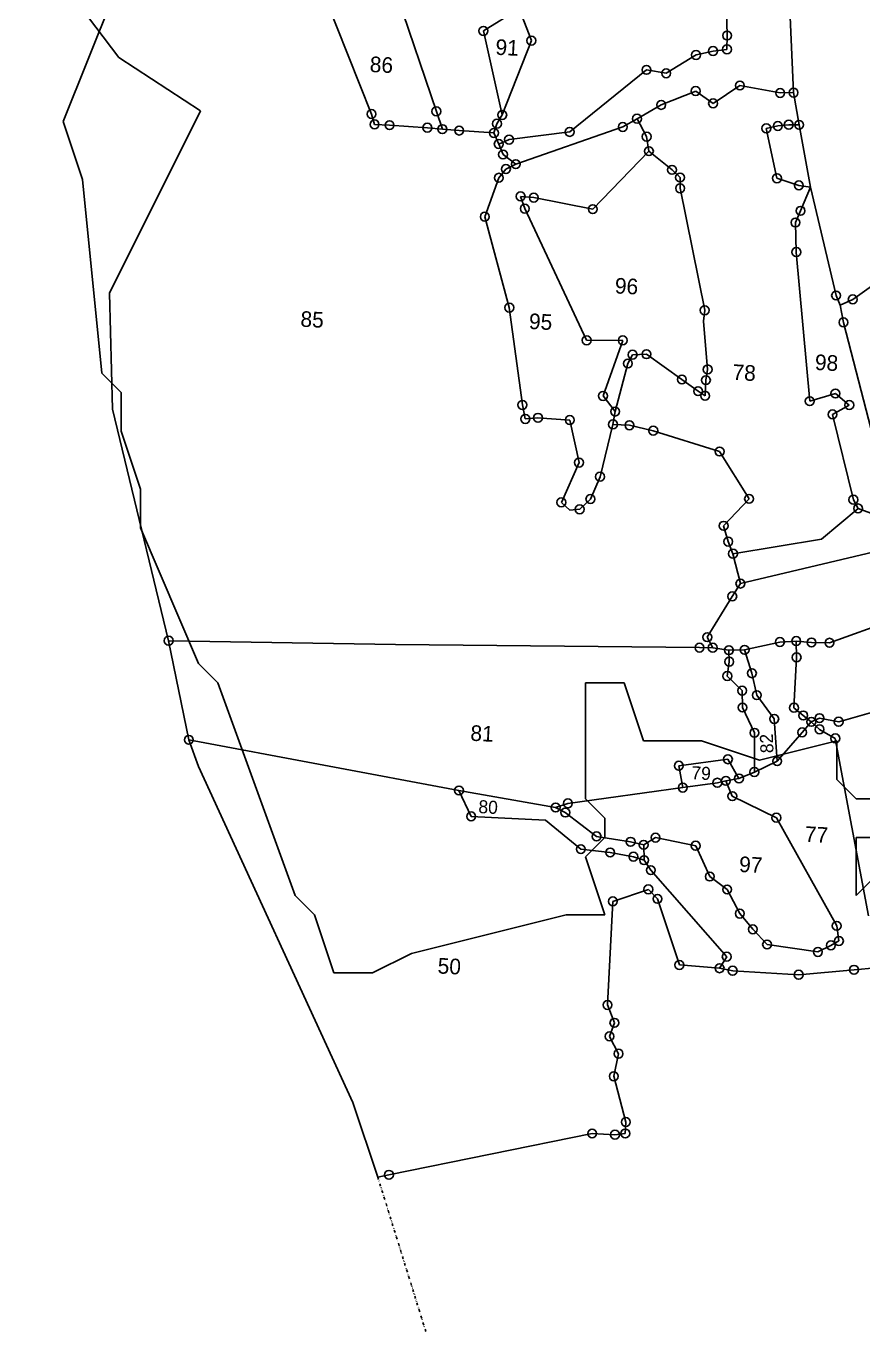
# Model space of a CAD drawing. Header units: metres. Extents: x 264236 to 267565, y 2149535 to 2151154.
# Drawn here: x 264425 to 264903, y 2149535 to 2150281 of the extents above; entities that cross this region are included whole.
import ezdxf

# ---------------------------------------------------------------- set-up
doc = ezdxf.new("R2010")
doc.units = ezdxf.units.M
doc.header["$LTSCALE"] = 0.3
doc.linetypes.add('DIVIDE', pattern=[1.25, 0.5, -0.25, 0, -0.25, 0, -0.25])
for name, color, linetype in [('OFF', 1, 'Continuous'), ('POLY_PARCEL', 6, 'Continuous'), ('POLY_ROAD', 30, 'Continuous'), ('SYM_STONE', 1, 'Continuous'), ('TEXT_PARCEL', 7, 'Continuous'), ('V_BOUND_LINE', 7, 'Continuous'), ('V_DIVIDE_LINE', 7, 'DIVIDE'), ('VILLAGE BOUNDRY', 1, 'Continuous')]:
    doc.layers.add(name, color=color, linetype=linetype)
doc.styles.add('TEXT_MAP', font='', dxfattribs={"height": 1.8})
doc.styles.get('TEXT_MAP').set_extended_font_data('Kruti Dev 050')

msp = doc.modelspace()

# ---------------------------------------------------------------- linework, layer by layer
at = {"layer": 'OFF'}
msp.add_line((264777.63, 2149804.56), (264777.4, 2149813.34), dxfattribs=at)
at = {"layer": 'POLY_PARCEL'}
for p, q in [((264822.37, 2150370.93), (264825.04, 2150275.4)), ((264587.81, 2150316.35), (264621.94, 2150230.6)), ((264658.98, 2150232.12), (264630.6, 2150315.88)), ((264706.28, 2150290.72), (264685.86, 2150278.04)), ((264706.28, 2150290.72), (264713.25, 2150272.5)), ((264860.79, 2150290.32), (264862.98, 2150242.8)), ((264685.86, 2150278.04), (264696.62, 2150230.08)), ((264713.25, 2150272.5), (264696.62, 2150230.08)), ((264825.04, 2150275.4), (264824.97, 2150267.51)), ((264807.27, 2150264.3), (264790.23, 2150253.84)), ((264817.01, 2150266.54), (264807.27, 2150264.3)), ((264824.97, 2150267.51), (264817.01, 2150266.54)), ((264778.98, 2150255.8), (264735.13, 2150220.38)), ((264790.23, 2150253.84), (264778.98, 2150255.8)), ((264787.41, 2150235.8), (264807.08, 2150243.71)), ((264807.08, 2150243.71), (264817.03, 2150236.67)), ((264817.03, 2150236.67), (264832.34, 2150246.88)), ((264832.34, 2150246.88), (264855.32, 2150242.6)), ((264855.32, 2150242.6), (264862.98, 2150242.8)), ((264862.98, 2150242.8), (264866.16, 2150224.44)), ((264773.6, 2150227.92), (264787.41, 2150235.8)), ((264621.94, 2150230.6), (264623.7, 2150224.67)), ((264662.41, 2150221.98), (264658.98, 2150232.12)), ((264696.62, 2150230.08), (264693.61, 2150225.08)), ((264765.45, 2150223.19), (264773.6, 2150227.92)), ((264773.6, 2150227.92), (264779.09, 2150217.68)), ((264623.7, 2150224.67), (264632.27, 2150224.22)), ((264632.27, 2150224.22), (264653.86, 2150222.77)), ((264653.86, 2150222.77), (264662.41, 2150221.98)), ((264662.41, 2150221.98), (264672, 2150221.14)), ((264672, 2150221.14), (264691.87, 2150219.77)), ((264693.61, 2150225.08), (264691.87, 2150219.77)), ((264691.87, 2150219.77), (264694.63, 2150213.45)), ((264735.13, 2150220.38), (264700.52, 2150215.98)), ((264704.36, 2150201.96), (264765.45, 2150223.19)), ((264854.01, 2150223.77), (264847.41, 2150222.4)), ((264847.41, 2150222.4), (264853.5, 2150193.92)), ((264860.23, 2150224.48), (264854.01, 2150223.77)), ((264866.16, 2150224.44), (264860.23, 2150224.48)), ((264866.16, 2150224.44), (264872.59, 2150188.88)), ((264700.52, 2150215.98), (264694.63, 2150213.45)), ((264694.63, 2150213.45), (264697.08, 2150207.48)), ((264779.09, 2150217.68), (264780.38, 2150209.37)), ((264697.08, 2150207.48), (264704.36, 2150201.96)), ((264748.32, 2150176.29), (264780.38, 2150209.37)), ((264780.38, 2150209.37), (264793.58, 2150198.73)), ((264698.71, 2150199.16), (264694.67, 2150194.21)), ((264704.36, 2150201.96), (264698.71, 2150199.16)), ((264793.58, 2150198.73), (264798.17, 2150194.37)), ((264694.67, 2150194.21), (264686.65, 2150171.96)), ((264798.17, 2150194.37), (264798.19, 2150188.18)), ((264853.5, 2150193.92), (264866.01, 2150189.84)), ((264866.01, 2150189.84), (264872.59, 2150188.88)), ((264709.48, 2150176.57), (264707.09, 2150183.57)), ((264707.09, 2150183.57), (264714.62, 2150182.84)), ((264714.62, 2150182.84), (264748.32, 2150176.29)), ((264798.19, 2150188.18), (264812.24, 2150118.52)), ((264872.59, 2150188.88), (264866.98, 2150175.36)), ((264872.59, 2150188.88), (264887.27, 2150126.98)), ((264896.79, 2150124.78), (264984.72, 2150187.73)), ((264744.82, 2150101.39), (264709.48, 2150176.57)), ((264866.98, 2150175.36), (264864.06, 2150168.64)), ((264686.65, 2150171.96), (264700.65, 2150120.05)), ((264864.06, 2150168.64), (264864.56, 2150151.78)), ((264864.56, 2150151.78), (264872.22, 2150066.65)), ((264887.27, 2150126.98), (264889.56, 2150121.37)), ((264889.56, 2150121.37), (264896.79, 2150124.78)), ((264700.65, 2150120.05), (264708.13, 2150064.5)), ((264812.24, 2150118.52), (264811.58, 2150112.38)), ((264889.56, 2150121.37), (264891.47, 2150111.65)), ((264811.58, 2150112.38), (264813.93, 2150084.78)), ((264891.47, 2150111.65), (264918.73, 2150006.32)), ((264765.45, 2150101.36), (264744.82, 2150101.39)), ((264754.19, 2150069.65), (264765.45, 2150101.36)), ((264771.05, 2150093.17), (264768.38, 2150088.16)), ((264778.97, 2150093.45), (264771.05, 2150093.17)), ((264799.2, 2150079.01), (264778.97, 2150093.45)), ((264768.38, 2150088.16), (264761.12, 2150060.71)), ((264808.48, 2150072.35), (264799.2, 2150079.01)), ((264812.93, 2150078.64), (264812.47, 2150069.74)), ((264813.93, 2150084.78), (264812.93, 2150078.64)), ((264812.47, 2150069.74), (264808.48, 2150072.35)), ((264872.22, 2150066.65), (264886.88, 2150071.04)), ((264886.88, 2150071.04), (264894.79, 2150064.45)), ((264708.13, 2150064.5), (264709.78, 2150056.52)), ((264761.12, 2150060.71), (264754.19, 2150069.65)), ((264894.79, 2150064.45), (264885.24, 2150059.1)), ((264709.78, 2150056.52), (264717.03, 2150057.17)), ((264717.03, 2150057.17), (264735.19, 2150055.89)), ((264735.19, 2150055.89), (264740.47, 2150031.58)), ((264761.12, 2150060.71), (264759.84, 2150053.39)), ((264885.24, 2150059.1), (264897.16, 2150010.4)), ((264752.46, 2150023.54), (264759.84, 2150053.39)), ((264759.84, 2150053.39), (264769.27, 2150052.9)), ((264769.27, 2150052.9), (264782.86, 2150049.79)), ((264782.86, 2150049.79), (264820.75, 2150037.88)), ((264820.75, 2150037.88), (264837.59, 2150010.9)), ((264740.47, 2150031.58), (264730.38, 2150008.88)), ((264746.98, 2150010.77), (264752.46, 2150023.54)), ((264740.84, 2150004.9), (264746.98, 2150010.77)), ((264837.59, 2150010.9), (264823.04, 2149995.51)), ((264730.38, 2150008.88), (264735.31, 2150004.5)), ((264735.31, 2150004.5), (264740.84, 2150004.9)), ((264897.16, 2150010.4), (264899.84, 2150005.42)), ((264823.04, 2149995.51), (264825.66, 2149986.44)), ((264825.66, 2149986.44), (264828.37, 2149979.56)), ((264832.64, 2149962.51), (264827.97, 2149955.2)), ((264827.97, 2149955.2), (264813.7, 2149931.89)), ((264883.51, 2149928.72), (264928.37, 2149944.94)), ((264635.59, 2149927.65), (264506.11, 2149929.9)), ((264813.7, 2149931.89), (264816.83, 2149925.89)), ((264855.19, 2149929.14), (264835.02, 2149924.68)), ((264864.5, 2149929.69), (264855.19, 2149929.14)), ((264864.5, 2149929.69), (264873.22, 2149928.89)), ((264864.71, 2149920.4), (264864.5, 2149929.69)), ((264873.22, 2149928.89), (264883.51, 2149928.72)), ((264809.27, 2149925.93), (264635.59, 2149927.65)), ((264816.83, 2149925.89), (264809.27, 2149925.93)), ((264826.06, 2149924.46), (264816.83, 2149925.89)), ((264835.02, 2149924.68), (264826.06, 2149924.46)), ((264826.06, 2149924.46), (264826.24, 2149917.92)), ((264835.02, 2149924.68), (264839.2, 2149911.32)), ((264826.24, 2149917.92), (264825.13, 2149909.74)), ((264863.22, 2149891.63), (264864.71, 2149920.4)), ((264825.13, 2149909.74), (264833.64, 2149901.4)), ((264839.2, 2149911.32), (264841.99, 2149898.81)), ((264833.64, 2149901.4), (264833.83, 2149891.77)), ((264841.99, 2149898.81), (264851.95, 2149885.24)), ((264833.83, 2149891.77), (264840.65, 2149877.33)), ((264868.5, 2149887.23), (264863.22, 2149891.63)), ((264888.76, 2149883.63), (264920.24, 2149892.53)), ((264851.95, 2149885.24), (264853.63, 2149861.11)), ((264873.12, 2149883.56), (264868.5, 2149887.23)), ((264873.12, 2149883.56), (264877.78, 2149885.7)), ((264877.78, 2149885.7), (264888.76, 2149883.63)), ((264840.65, 2149877.33), (264840.59, 2149854.92)), ((264853.63, 2149861.11), (264867.88, 2149877.55)), ((264867.88, 2149877.55), (264873.12, 2149883.56)), ((264877.83, 2149879.28), (264873.12, 2149883.56)), ((264886.82, 2149874.12), (264877.83, 2149879.28)), ((264671.9, 2149844.37), (264517.63, 2149873.32)), ((264905.85, 2149772.76), (264886.82, 2149874.12)), ((264797.45, 2149858.51), (264825.49, 2149862.22)), ((264825.49, 2149862.22), (264831.8, 2149851.25)), ((264799.73, 2149846.03), (264797.45, 2149858.51)), ((264831.8, 2149851.25), (264840.59, 2149854.92)), ((264840.59, 2149854.92), (264853.63, 2149861.11)), ((264799.73, 2149846.03), (264819.47, 2149848.79)), ((264819.47, 2149848.79), (264824.34, 2149849.91)), ((264831.8, 2149851.25), (264824.34, 2149849.91)), ((264824.34, 2149849.91), (264828.01, 2149841.14)), ((264727.1, 2149834.65), (264671.9, 2149844.37)), ((264671.9, 2149844.37), (264678.87, 2149829.58)), ((264734.1, 2149837.04), (264799.73, 2149846.03)), ((264828.01, 2149841.14), (264853.17, 2149828.85)), ((264727.1, 2149834.65), (264734.1, 2149837.04)), ((264732.62, 2149831.79), (264727.1, 2149834.65)), ((264750.49, 2149818.16), (264732.62, 2149831.79)), ((264678.87, 2149829.58), (264721.39, 2149827.39)), ((264721.39, 2149827.39), (264741.51, 2149810.89)), ((264853.17, 2149828.85), (264887.61, 2149767.12)), ((264769.92, 2149815.1), (264750.49, 2149818.16)), ((264784.14, 2149817.45), (264777.4, 2149813.34)), ((264807.11, 2149812.83), (264784.14, 2149817.45)), ((264741.51, 2149810.89), (264758.26, 2149809)), ((264777.4, 2149813.34), (264769.92, 2149815.1)), ((264815.14, 2149795.25), (264807.11, 2149812.83)), ((264758.26, 2149809), (264771.55, 2149806.59)), ((264771.55, 2149806.59), (264777.63, 2149804.56)), ((264777.63, 2149804.56), (264781.46, 2149798.87)), ((264781.46, 2149798.87), (264824.83, 2149749.47)), ((264825.08, 2149787.86), (264815.14, 2149795.25)), ((264832.27, 2149774.1), (264825.08, 2149787.86)), ((264839.72, 2149765.12), (264832.27, 2149774.1)), ((264847.87, 2149756.46), (264839.72, 2149765.12)), ((264887.61, 2149767.12), (264888.88, 2149758.46)), ((264888.88, 2149758.46), (264884.29, 2149755.95)), ((264824.83, 2149749.47), (264820.73, 2149742.89)), ((264876.87, 2149752.21), (264847.87, 2149756.46)), ((264884.29, 2149755.95), (264876.87, 2149752.21))]:
    msp.add_line(p, q, dxfattribs=at)
at = {"layer": 'POLY_ROAD'}
for p, q in [((264899.84, 2150005.42), (264879, 2149987.94)), ((264920.42, 2149997.83), (264899.84, 2150005.42)), ((264879, 2149987.94), (264828.37, 2149979.56)), ((264832.64, 2149962.51), (264919.66, 2149983.1)), ((264828.37, 2149979.56), (264832.64, 2149962.51))]:
    msp.add_line(p, q, dxfattribs=at)
at = {"layer": 'SYM_STONE'}
for centre in [(264685.86, 2150278.04), (264713.25, 2150272.5), (264825.04, 2150275.4), (264807.27, 2150264.3), (264817.01, 2150266.54), (264824.97, 2150267.51), (264778.98, 2150255.8), (264790.23, 2150253.84), (264832.34, 2150246.88), (264807.08, 2150243.71), (264855.32, 2150242.6), (264862.98, 2150242.8), (264658.98, 2150232.12), (264787.41, 2150235.8), (264817.03, 2150236.67), (264621.94, 2150230.6), (264623.7, 2150224.67), (264693.61, 2150225.08), (264696.62, 2150230.08), (264773.6, 2150227.92), (264860.23, 2150224.48), (264866.16, 2150224.44), (264632.27, 2150224.22), (264653.86, 2150222.77), (264662.41, 2150221.98), (264672, 2150221.14), (264691.87, 2150219.77), (264735.13, 2150220.38), (264765.45, 2150223.19), (264779.09, 2150217.68), (264847.41, 2150222.4), (264854.01, 2150223.77), (264694.63, 2150213.45), (264700.52, 2150215.98), (264697.08, 2150207.48), (264704.36, 2150201.96), (264780.38, 2150209.37), (264698.71, 2150199.16), (264793.58, 2150198.73), (264694.67, 2150194.21), (264798.17, 2150194.37), (264798.19, 2150188.18), (264853.5, 2150193.92), (264866.01, 2150189.84), (264707.09, 2150183.57), (264714.62, 2150182.84), (264709.48, 2150176.57), (264748.32, 2150176.29), (264866.98, 2150175.36), (264686.65, 2150171.96), (264864.06, 2150168.64), (264864.56, 2150151.78), (264700.65, 2150120.05), (264887.27, 2150126.98), (264896.79, 2150124.78), (264812.24, 2150118.52), (264891.47, 2150111.65), (264744.82, 2150101.39), (264765.45, 2150101.36), (264771.05, 2150093.17), (264778.97, 2150093.45), (264768.38, 2150088.16), (264813.93, 2150084.78), (264799.2, 2150079.01), (264812.93, 2150078.64), (264754.19, 2150069.65), (264808.48, 2150072.35), (264812.47, 2150069.74), (264886.88, 2150071.04), (264708.13, 2150064.5), (264761.12, 2150060.71), (264872.22, 2150066.65), (264894.79, 2150064.45), (264709.78, 2150056.52), (264717.03, 2150057.17), (264735.19, 2150055.89), (264759.84, 2150053.39), (264769.27, 2150052.9), (264885.24, 2150059.1), (264782.86, 2150049.79), (264820.75, 2150037.88), (264740.47, 2150031.58), (264752.46, 2150023.54), (264730.38, 2150008.88), (264746.98, 2150010.77), (264837.59, 2150010.9), (264897.16, 2150010.4), (264740.84, 2150004.9), (264899.84, 2150005.42), (264823.04, 2149995.51), (264825.66, 2149986.44), (264828.37, 2149979.56), (264832.64, 2149962.51), (264827.97, 2149955.2), (264506.11, 2149929.9), (264809.27, 2149925.93), (264813.7, 2149931.89), (264855.19, 2149929.14), (264864.5, 2149929.69), (264873.22, 2149928.89), (264883.51, 2149928.72), (264816.83, 2149925.89), (264826.06, 2149924.46), (264835.02, 2149924.68), (264864.71, 2149920.4), (264826.24, 2149917.92), (264839.2, 2149911.32), (264825.13, 2149909.74), (264833.64, 2149901.4), (264841.99, 2149898.81), (264833.83, 2149891.77), (264863.22, 2149891.63), (264851.95, 2149885.24), (264868.5, 2149887.23), (264873.12, 2149883.56), (264877.78, 2149885.7), (264888.76, 2149883.63), (264840.65, 2149877.33), (264867.88, 2149877.55), (264877.83, 2149879.28), (264886.82, 2149874.12), (264517.63, 2149873.32), (264825.49, 2149862.22), (264853.63, 2149861.11), (264797.45, 2149858.51), (264840.59, 2149854.92), (264671.9, 2149844.37), (264799.73, 2149846.03), (264819.47, 2149848.79), (264824.34, 2149849.91), (264831.8, 2149851.25), (264734.1, 2149837.04), (264828.01, 2149841.14), (264678.87, 2149829.58), (264727.1, 2149834.65), (264732.62, 2149831.79), (264853.17, 2149828.85), (264750.49, 2149818.16), (264769.92, 2149815.1), (264784.14, 2149817.45), (264741.51, 2149810.89), (264758.26, 2149809), (264771.55, 2149806.59), (264777.4, 2149813.34), (264807.11, 2149812.83), (264777.63, 2149804.56), (264781.46, 2149798.87), (264815.14, 2149795.25), (264780.07, 2149787.92), (264825.08, 2149787.86), (264759.78, 2149781.07), (264785.29, 2149782.5), (264832.27, 2149774.1), (264839.72, 2149765.12), (264887.61, 2149767.12), (264847.87, 2149756.46), (264884.29, 2149755.95), (264888.88, 2149758.46), (264824.83, 2149749.47), (264876.87, 2149752.21), (264797.79, 2149744.76), (264820.73, 2149742.89), (264828.22, 2149741.47), (264897.51, 2149742.01), (264865.92, 2149739.18), (264756.74, 2149721.93), (264760.68, 2149711.76), (264757.87, 2149704.01), (264763.04, 2149694.12), (264760.31, 2149681.21), (264767.21, 2149655.09), (264747.96, 2149648.53), (264760.99, 2149647.86), (264766.88, 2149648.58), (264631.91, 2149624.98)]:
    msp.add_circle(centre, 2.53, dxfattribs=at)
at = {"layer": 'V_BOUND_LINE'}
for p, q in [((264424.72, 2150332.96), (264477.66, 2150262.9)), ((264477.66, 2150262.9), (264524.39, 2150232.32)), ((264524.39, 2150232.32), (264472.26, 2150128.29)), ((264472.26, 2150128.29), (264474.02, 2150062.03)), ((264474.02, 2150062.03), (264506.11, 2149929.9)), ((264506.11, 2149929.9), (264517.63, 2149873.32)), ((264517.63, 2149873.32), (264523.1, 2149858.07)), ((264523.1, 2149858.07), (264611.27, 2149666.27)), ((264759.78, 2149781.07), (264780.07, 2149787.92)), ((264780.07, 2149787.92), (264785.29, 2149782.5)), ((264756.74, 2149721.93), (264759.78, 2149781.07)), ((264785.29, 2149782.5), (264797.79, 2149744.76)), ((264797.79, 2149744.76), (264820.73, 2149742.89)), ((264820.73, 2149742.89), (264828.22, 2149741.47)), ((264865.92, 2149739.18), (264897.51, 2149742.01)), ((264897.51, 2149742.01), (264909.94, 2149743.09)), ((264828.22, 2149741.47), (264865.92, 2149739.18)), ((264760.68, 2149711.76), (264756.74, 2149721.93)), ((264757.87, 2149704.01), (264760.68, 2149711.76)), ((264763.04, 2149694.12), (264757.87, 2149704.01)), ((264760.31, 2149681.21), (264763.04, 2149694.12)), ((264767.21, 2149655.09), (264760.31, 2149681.21)), ((264611.27, 2149666.27), (264625.57, 2149623.62)), ((264766.88, 2149648.58), (264767.21, 2149655.09)), ((264631.91, 2149624.98), (264747.96, 2149648.53)), ((264747.96, 2149648.53), (264760.99, 2149647.86)), ((264760.99, 2149647.86), (264766.88, 2149648.58)), ((264625.57, 2149623.62), (264631.91, 2149624.98))]:
    msp.add_line(p, q, dxfattribs=at)
at = {"layer": 'V_DIVIDE_LINE', "ltscale": 10}
msp.add_line((264625.57, 2149623.62), (264653.2, 2149534.72), dxfattribs=at)
at = {"layer": 'VILLAGE BOUNDRY'}
for p, q in [((264490.06, 2150336.73), (264445.86, 2150226.28)), ((264445.86, 2150226.28), (264456.89, 2150193.14)), ((264456.89, 2150193.14), (264467.96, 2150082.65)), ((264467.96, 2150082.65), (264479, 2150071.62)), ((264479, 2150071.62), (264479, 2150049.52)), ((264479, 2150049.52), (264490.06, 2150016.38)), ((264490.06, 2150016.38), (264490.06, 2149994.27)), ((264490.06, 2149994.27), (264523.2, 2149916.93)), ((264523.2, 2149916.93), (264534.24, 2149905.89)), ((264534.24, 2149905.89), (264578.41, 2149784.37)), ((264744.14, 2149839.61), (264744.14, 2149905.89)), ((264744.14, 2149905.89), (264766.24, 2149905.89)), ((264766.24, 2149905.89), (264777.28, 2149872.75)), ((264777.28, 2149872.75), (264810.42, 2149872.75)), ((264810.42, 2149872.75), (264843.56, 2149861.72)), ((264843.56, 2149861.72), (264887.77, 2149872.75)), ((264887.77, 2149872.75), (264887.77, 2149850.65)), ((264887.77, 2149850.65), (264898.8, 2149839.61)), ((264755.18, 2149828.54), (264744.14, 2149839.61)), ((264898.8, 2149839.61), (264920.9, 2149839.61)), ((264755.18, 2149817.51), (264755.18, 2149828.54)), ((264744.14, 2149806.47), (264755.18, 2149817.51)), ((264909.84, 2149817.51), (264898.8, 2149817.51)), ((264898.8, 2149817.51), (264898.8, 2149784.37)), ((264755.18, 2149773.33), (264744.14, 2149806.47)), ((264898.8, 2149784.37), (264909.84, 2149795.41)), ((264578.41, 2149784.37), (264589.48, 2149773.33)), ((264589.48, 2149773.33), (264600.52, 2149740.2)), ((264644.72, 2149751.23), (264733.11, 2149773.33)), ((264733.11, 2149773.33), (264755.18, 2149773.33)), ((264622.62, 2149740.2), (264644.72, 2149751.23)), ((264600.52, 2149740.2), (264622.62, 2149740.2))]:
    msp.add_line(p, q, dxfattribs=at)

# ---------------------------------------------------------------- texts
at = {"layer": 'TEXT_PARCEL', "style": 'TEXT_MAP'}
for s, height, rotation, p in [('91', 8.923, 357.04609, (264692.59, 2150264.45)), ('86', 8.923, 357.04609, (264620.79, 2150254.62)), ('96', 8.923, 357.04609, (264760.77, 2150128.2)), ('85', 8.923, 357.04609, (264581.22, 2150109.21)), ('95', 8.923, 357.04609, (264711.7, 2150107.9)), ('98', 8.923, 357.04609, (264875, 2150084.51)), ('78', 8.923, 357.04609, (264827.95, 2150078.81)), ('81', 8.923, 357.04609, (264678.26, 2149872.82)), ('82', 7.436, 92.24537, (264851.55, 2149865.83)), ('79', 7.436, 357.04609, (264804.51, 2149850.86)), ('80', 7.436, 357.04609, (264682.87, 2149831.5)), ('77', 8.923, 357.04609, (264869.23, 2149815.07)), ('97', 8.923, 357.04609, (264831.71, 2149797.89)), ('50', 8.923, 357.04609, (264659.56, 2149739.94))]:
    msp.add_text(s, height=height, rotation=rotation, dxfattribs=at).set_placement(p)

doc.saveas('drawing.dxf')
